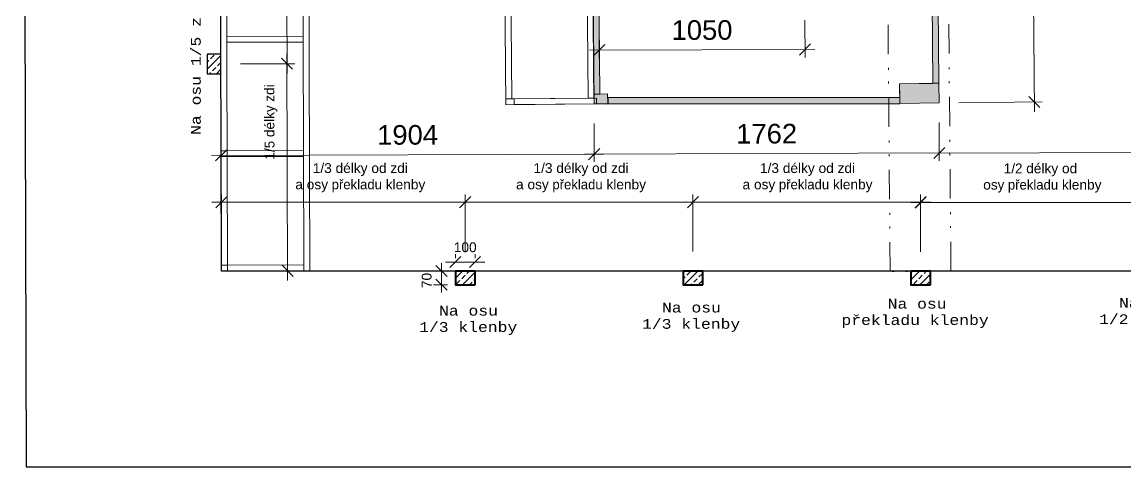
# Model space of a CAD drawing. Header units: millimetres. Extents: x -934 to 41066, y -946 to 28754.
# Drawn here: x 6608 to 12238, y 5814 to 8085 of the extents above; entities that cross this region are included whole.
import ezdxf

# ---------------------------------------------------------------- set-up
doc = ezdxf.new("R2010")
doc.units = ezdxf.units.MM
doc.set_wipeout_variables(frame=1)
for name, pattern in [('dvojčerchovaná 3', [370, 150, -70, 10, -60, 10, -70]), ('Wipeout_Contour', [1000, 0, -1000]), ('čárka 4', [240, 150, -90])]:
    doc.linetypes.add(name, pattern=pattern)
for name, color, linetype, lineweight in [('A_popis.exterdoprava_Pero_č.__15', 7, 'Continuous', 13), ('A_strechy.kce_Pero_č.__1', 7, 'Continuous', 5), ('A_stropy.kce_Pero_č.__1', 7, 'Continuous', 5), ('A_ZB kce.kce_Pero_č.__1', 7, 'Continuous', 5), ('A_zdi.kce_Pero_č.__1', 7, 'Continuous', 30), ('bar', 1, 'Continuous', 18), ('bouraní kce', 1, 'čárka 4', 40), ('C_zarizovaky_Pero_č.__1', 7, 'Continuous', 5), ('koty niky', 1, 'Continuous', 13), ('pohled', 135, 'Continuous', 18)]:
    doc.layers.add(name, color=color, linetype=linetype, lineweight=lineweight)
for name, color, linetype in [('A_strechy.kce', 7, 'Continuous'), ('A_stropy.kce', 7, 'Continuous'), ('A_ZB kce.kce', 7, 'Continuous'), ('A_zdi.kce', 7, 'Continuous'), ('C_zarizovaky', 7, 'Continuous')]:
    doc.layers.add(name, color=color, linetype=linetype)
doc.styles.add('GENERATED_STYLE_2', font='Courier New.ttf')
doc.styles.get("Standard").update_dxf_attribs({"font": 'Arial.ttf'})
doc.dimstyles.new('1-50', dxfattribs={"dimtxt": 100, "dimasz": 150, "dimexe": 50, "dimexo": 500, "dimgap": 50, "dimtad": 1, "dimdec": 0, "dimtxsty": 'Standard', "dimblk": 'ARCHTICK', "dimblk1": 'ARCHTICK', "dimblk2": 'ARCHTICK', "dimcen": 2.5, "dimdle": 50, "dimclrd": 256, "dimclre": 256, "dimadec": 0, "dimazin": 0, "dimtfac": 1, "dimtdec": 0, "dimtmove": 1, "dimatfit": 3, "dimldrblk": 'ARCHTICK', "dimfxl": 1, "dimlwd": -1, "dimlwe": -1, "dimarcsym": 0})
pattern_1 = [(45, (58385.35, 169551.085), (-35.355339, 35.355339), []), (45, (58420.704, 169551.085), (-35.355339, 35.355339), [25, -12.5])]

# ---------------------------------------------------------------- blocks, each defined once
blk = doc.blocks.new('Deska_30', base_point=(12385.8, -67468.8))
at = {"layer": 'A_stropy.kce_Pero_č.__1', "color": 7, "linetype": 'Continuous', "lineweight": 5, "flags": 128}
blk.add_lwpolyline([(12385.8, -67468.8), (10826.7, -67525.3), (10948.6, -71070.2), (12509.6, -71027.9), (12505.3, -70928), (12705.1, -70919.3), (12706, -70919.4), (12589.1, -67560.1), (12390.1, -67568.7)], close=True, dxfattribs=at)
blk = doc.blocks.new('Deska_102', base_point=(10948.9, -71070.2))
at = {"layer": 'C_zarizovaky_Pero_č.__1', "color": 7, "linetype": 'Continuous', "lineweight": 5, "flags": 128}
for points in [[(10948.9, -71070.2), (10826.5, -67525.3), (10376.7, -67540.8), (10499.1, -71085.8)], [(10407.7, -67569.2), (10528.1, -71054.7), (10917.8, -71041.3), (10797.5, -67555.8)]]:
    blk.add_lwpolyline(points, close=True, dxfattribs=at)
blk = doc.blocks.new('Deska_103', base_point=(10528.1, -71054.7))
at = {"layer": 'C_zarizovaky_Pero_č.__1', "color": 7, "linetype": 'Continuous', "lineweight": 5, "flags": 128}
blk.add_lwpolyline([(10528.1, -71054.7), (10529.1, -71084.7), (10918.9, -71071.3), (10917.8, -71041.3)], close=True, dxfattribs=at)
blk = doc.blocks.new('Deska_104', base_point=(10917.8, -71041.3))
at = {"layer": 'C_zarizovaky_Pero_č.__1', "color": 7, "linetype": 'Continuous', "lineweight": 5, "flags": 128}
blk.add_lwpolyline([(10917.8, -71041.3), (10918.9, -71071.3), (10948.9, -71070.2), (10947.8, -71040.3)], close=True, dxfattribs=at)
blk = doc.blocks.new('Zeď_46', base_point=(10938.7, -69904.2))
at = {"layer": 'A_zdi.kce', "linetype": 'Continuous', "lineweight": 0, "true_color": 0xffffff}
blk.add_hatch(color=7, dxfattribs=at).paths.add_polyline_path([(10908.7, -69905.2), (10947.1, -71020.3), (10977.1, -71019.2), (10938.7, -69904.2)])
at = {"layer": 'A_zdi.kce_Pero_č.__1', "color": 7, "linetype": 'Continuous', "lineweight": 5, "flags": 128}
for points in [[(10908.7, -69905.2), (10947.1, -71020.3)], [(10977.1, -71019.2), (10938.7, -69904.2)], [(10947.1, -71020.3), (10977.1, -71019.2)]]:
    blk.add_lwpolyline(points, dxfattribs=at)
blk = doc.blocks.new('Zeď_49', base_point=(12589.9, -67560.1))
at = {"layer": 'A_zdi.kce', "linetype": 'Continuous', "lineweight": 0, "true_color": 0xffffff}
blk.add_hatch(color=7, dxfattribs=at).paths.add_polyline_path([(12559.9, -67561.1), (12675.1, -70920.4), (12705.1, -70919.3), (12589.9, -67560.1)])
at = {"layer": 'A_zdi.kce_Pero_č.__1', "color": 7, "linetype": 'Continuous', "lineweight": 5, "flags": 128}
for points in [[(12559.9, -67561.1), (12675.1, -70920.4)], [(12705.1, -70919.3), (12589.9, -67560.1)], [(12675.1, -70920.4), (12705.1, -70919.3)]]:
    blk.add_lwpolyline(points, dxfattribs=at)
blk = doc.blocks.new('Sloup_2', base_point=(12607.4, -70973.6))
at = {"layer": 'A_ZB kce.kce', "linetype": 'Continuous', "lineweight": 0, "true_color": 0x000000}
for points in [[(12505.3, -70928), (12508.3, -70997.9), (12508.8, -70997.9), (12509.6, -71027.9), (12709.4, -71019.2), (12705.1, -70919.3)], [(12508.3, -70997.9), (12509.6, -71027.9), (12508.8, -70997.9)]]:
    blk.add_hatch(color=18, dxfattribs=at).paths.add_polyline_path(points)
at = {"layer": 'A_ZB kce.kce_Pero_č.__1', "color": 7, "linetype": 'Continuous', "lineweight": 5, "flags": 128}
for points in [[(12509.6, -71027.9), (12709.4, -71019.2), (12705.1, -70919.3), (12505.3, -70928)], [(12505.3, -70928), (12508.3, -70997.9)]]:
    blk.add_lwpolyline(points, dxfattribs=at)
blk = doc.blocks.new('Sloup_28', base_point=(10939.6, -71055.5))
at = {"color": 254, "linetype": 'Wipeout_Contour', "lineweight": 0, "ltscale": 287484.028716}
blk.add_wipeout([(10541.5, -71084.3), (10961.3, -71069.8), (10960.2, -71039.8), (10540.5, -71054.3)], dxfattribs=at).dxf.layer = 'A_ZB kce.kce'
at = {"layer": 'A_ZB kce.kce_Pero_č.__1', "color": 7, "linetype": 'Continuous', "lineweight": 5, "flags": 128}
blk.add_lwpolyline([(10960.2, -71039.8), (10961.3, -71069.8)], dxfattribs=at)
at = {"color": 254, "linetype": 'Wipeout_Contour', "lineweight": 0, "ltscale": 287377.584607}
blk.add_wipeout([(10499.1, -71085.8), (10541.5, -71084.3), (10540.5, -71054.3), (10498.1, -71055.8)], dxfattribs=at).dxf.layer = 'A_ZB kce.kce'
at = {"layer": 'A_ZB kce.kce_Pero_č.__1', "color": 7, "linetype": 'Continuous', "lineweight": 5, "flags": 128}
for points in [[(10540.5, -71054.3), (10960.2, -71039.8)], [(10498.1, -71055.8), (10540.5, -71054.3)], [(10499.1, -71085.8), (10498.1, -71055.8)], [(10541.5, -71084.3), (10499.1, -71085.8)], [(10540.5, -71054.3), (10541.5, -71084.3)], [(10541.5, -71084.3), (10961.3, -71069.8)]]:
    blk.add_lwpolyline(points, dxfattribs=at)
blk = doc.blocks.new('Trám_3', base_point=(12637.3, -71881.6))
at = {"layer": 'A_strechy.kce_Pero_č.__1', "color": 7, "linetype": 'dvojčerchovaná 3', "lineweight": 5}
for p, q in [((12606.4, -66571.2), (12296.6, -66582)), ((12482.4, -71887.1), (12296.6, -66582)), ((12792.2, -71876.2), (12606.4, -66571.2)), ((12792.2, -71876.2), (12482.4, -71887.1))]:
    blk.add_line(p, q, dxfattribs=at)
blk = doc.blocks.new('Sloup_38', base_point=(10982.7, -71044.1))
at = {"layer": 'A_ZB kce.kce', "linetype": 'Continuous', "lineweight": 0, "true_color": 0x000000}
blk.add_hatch(color=18, dxfattribs=at).paths.add_polyline_path([(10946.9, -71020.3), (10948.6, -71070.2), (11018.6, -71067.8), (11016.8, -71017.9), (10977.1, -71019.2)])
at = {"layer": 'A_ZB kce.kce_Pero_č.__1', "color": 7, "linetype": 'Continuous', "lineweight": 5, "flags": 128}
blk.add_lwpolyline([(10946.9, -71020.3), (10948.6, -71070.2), (11018.6, -71067.8), (11016.8, -71017.9), (10977.1, -71019.2)], close=True, dxfattribs=at)
blk = doc.blocks.new('_ARCHTICK')
at = {"ltscale": 20}
for p, q in [((-0.71, -0.71), (0.71, 0.71)), ((0, 0), (0, 0))]:
    blk.add_line(p, q, dxfattribs=at)
blk = doc.blocks.new('*D296')
at = {"layer": 'Defpoints', "color": 0, "transparency": 16777216}
for p in [(9527.8, 7667.2), (11289.3, 7672.9), (11290.1, 7416.6)]:
    blk.add_point(p, dxfattribs=at)
at = {"layer": 'pohled', "transparency": 16777216}
for p, q in [((9528.1, 7567.2), (9528.8, 7370.9)), ((11289.6, 7572.9), (11290.3, 7376.6)), ((9478.6, 7410.8), (11340.1, 7416.8))]:
    blk.add_line(p, q, dxfattribs=at)
at = {"layer": 'pohled', "transparency": 16777216, "xscale": 40, "yscale": 40, "zscale": 40}
for p, rotation in [((9528.6, 7410.9), 180.1843166812369), ((11290.1, 7416.6), 0.184316681236958)]:
    blk.add_blockref('_ARCHTICK', p, dxfattribs=dict(at, rotation=rotation))
at = {"layer": 'pohled', "color": 0, "transparency": 16777216, "insert": (10409.1, 7514.5), "char_height": 100, "attachment_point": 5, "rotation": 0.1843}
blk.add_mtext('1762', dxfattribs=at)
blk = doc.blocks.new('*D299')
at = {"layer": 'Defpoints', "color": 0, "transparency": 16777216}
for p in [(9527.8, 7667.2), (7624.7, 7404.8), (7626.6, 6814.1)]:
    blk.add_point(p, dxfattribs=at)
at = {"layer": 'pohled', "transparency": 16777216}
for p, q in [((9528.1, 7567.2), (9528.8, 7370.9)), ((7626.2, 6914.1), (7624.5, 7444.8)), ((9578.6, 7411.1), (7574.7, 7404.7))]:
    blk.add_line(p, q, dxfattribs=at)
at = {"layer": 'pohled', "transparency": 16777216, "xscale": 40, "yscale": 40, "zscale": 40}
for p, rotation in [((7624.7, 7404.8), 180.1843166812369), ((9528.6, 7410.9), 0.1843166812369201)]:
    blk.add_blockref('_ARCHTICK', p, dxfattribs=dict(at, rotation=rotation))
at = {"layer": 'pohled', "color": 0, "transparency": 16777216, "insert": (8576.3, 7508.6), "char_height": 100, "attachment_point": 5, "rotation": 0.1843}
blk.add_mtext('1904', dxfattribs=at)
blk = doc.blocks.new('*D301')
at = {"layer": 'Defpoints', "color": 0, "transparency": 16777216}
for p in [(11289.3, 7672.9), (20199.6, 7445.3), (20199.6, 7445.3)]:
    blk.add_point(p, dxfattribs=at)
at = {"layer": 'pohled', "transparency": 16777216}
for p, q in [((11289.6, 7572.9), (11290.3, 7376.6)), ((20199.3, 7545.3), (20199.5, 7485.3)), ((11240.1, 7416.4), (20249.6, 7445.4))]:
    blk.add_line(p, q, dxfattribs=at)
at = {"layer": 'pohled', "transparency": 16777216, "xscale": 40, "yscale": 40, "zscale": 40}
for p, rotation in [((11290.1, 7416.6), 180.1843166812369), ((20199.6, 7445.3), 0.184316681236958)]:
    blk.add_blockref('_ARCHTICK', p, dxfattribs=dict(at, rotation=rotation))
at = {"layer": 'pohled', "color": 0, "transparency": 16777216, "insert": (15744.5, 7531.6), "char_height": 100, "attachment_point": 5, "rotation": 0.1843}
blk.add_mtext('8909', dxfattribs=at)
blk = doc.blocks.new('*D340')
at = {"layer": 'Defpoints', "color": 0, "transparency": 16777216}
for p in [(9553.5, 8197.7), (10604, 8195.3), (10604.8, 7944.8)]:
    blk.add_point(p, dxfattribs=at)
at = {"layer": 'pohled', "transparency": 16777216}
for p, q in [((9553.8, 8097.7), (9554.4, 7901.4)), ((10604.3, 8095.3), (10605, 7904.8)), ((9504.3, 7941.3), (10654.8, 7945))]:
    blk.add_line(p, q, dxfattribs=at)
at = {"layer": 'pohled', "transparency": 16777216, "xscale": 40, "yscale": 40, "zscale": 40}
for p, rotation in [((9554.3, 7941.4), 180.1843166812369), ((10604.8, 7944.8), 0.184316681236958)]:
    blk.add_blockref('_ARCHTICK', p, dxfattribs=dict(at, rotation=rotation))
at = {"layer": 'pohled', "color": 0, "transparency": 16777216, "insert": (10079.2, 8043.8), "char_height": 100, "attachment_point": 5, "rotation": 0.1843}
blk.add_mtext('1050', dxfattribs=at)
blk = doc.blocks.new('*D312')
at = {"layer": 'Defpoints', "color": 0, "transparency": 16777216}
for p in [(11254.3, 11233.9), (11289.3, 7672.9), (11775.4, 7677)]:
    blk.add_point(p, dxfattribs=at)
at = {"layer": 'pohled', "transparency": 16777216}
for p, q in [((11745, 11288.1), (11775.9, 7627)), ((11354.3, 11234.8), (11785.4, 11238.4)), ((11389.3, 7673.7), (11815.4, 7677.3))]:
    blk.add_line(p, q, dxfattribs=at)
at = {"layer": 'pohled', "transparency": 16777216, "xscale": 40, "yscale": 40, "zscale": 40}
for p, rotation in [((11745.4, 11238.1), 90.48279678778444), ((11775.4, 7677), 270.4827967877844)]:
    blk.add_blockref('_ARCHTICK', p, dxfattribs=dict(at, rotation=rotation))
at = {"layer": 'pohled', "color": 0, "transparency": 16777216, "insert": (11659.8, 9456.7), "char_height": 100, "attachment_point": 5, "rotation": 90.4828}
blk.add_mtext('3561', dxfattribs=at)
blk = doc.blocks.new('*D315')
at = {"layer": 'Defpoints', "color": 0, "transparency": 16777216}
for p in [(12003.1, 12117.2), (12003.1, 6814.1), (12489.3, 6818.2)]:
    blk.add_point(p, dxfattribs=at)
at = {"layer": 'pohled', "transparency": 16777216}
for p, q in [((12444.2, 12170.9), (12489.7, 6768.2)), ((12103.1, 12118), (12484.6, 12121.2)), ((12103.1, 6814.9), (12529.3, 6818.5))]:
    blk.add_line(p, q, dxfattribs=at)
at = {"layer": 'pohled', "transparency": 16777216, "xscale": 40, "yscale": 40, "zscale": 40}
for p, rotation in [((12444.6, 12120.9), 90.48279678778444), ((12489.3, 6818.2), 270.4827967877844)]:
    blk.add_blockref('_ARCHTICK', p, dxfattribs=dict(at, rotation=rotation))
at = {"layer": 'pohled', "color": 0, "transparency": 16777216, "insert": (12373.6, 9293), "char_height": 100, "attachment_point": 5, "rotation": 90.4828}
blk.add_mtext('5303', dxfattribs=at)
blk = doc.blocks.new('Deska_46', base_point=(9519.9, -71959.5))
at = {"layer": 'C_zarizovaky_Pero_č.__1', "color": 7, "linetype": 'Continuous', "lineweight": 5, "flags": 128}
for points in [[(9519.9, -71959.5), (9367.5, -66676.1), (8917.7, -66689.1), (9070.1, -71972.5)], [(8948.5, -66718.2), (9099.2, -71941.6), (9489, -71930.4), (9338.4, -66706.9)]]:
    blk.add_lwpolyline(points, close=True, dxfattribs=at)
blk = doc.blocks.new('Deska_47', base_point=(9489.9, -71960.3))
at = {"layer": 'C_zarizovaky_Pero_č.__1', "color": 7, "linetype": 'Continuous', "lineweight": 5, "flags": 128}
blk.add_lwpolyline([(9489.9, -71960.3), (9489, -71930.4), (9099.2, -71941.6), (9100.1, -71971.6)], close=True, dxfattribs=at)
blk = doc.blocks.new('Deska_48', base_point=(9100.1, -71971.6))
at = {"layer": 'C_zarizovaky_Pero_č.__1', "color": 7, "linetype": 'Continuous', "lineweight": 5, "flags": 128}
blk.add_lwpolyline([(9100.1, -71971.6), (9099.2, -71941.6), (9069.2, -71942.5), (9070.1, -71972.5)], close=True, dxfattribs=at)
blk = doc.blocks.new('Deska_49', base_point=(9473.1, -71376.6))
at = {"layer": 'C_zarizovaky_Pero_č.__1', "color": 7, "linetype": 'Continuous', "lineweight": 5, "flags": 128}
blk.add_lwpolyline([(9473.1, -71376.6), (9472.2, -71346.6), (9082.4, -71357.9), (9083.2, -71387.9)], close=True, dxfattribs=at)
blk = doc.blocks.new('Deska_50', base_point=(9083.2, -71387.9))
at = {"layer": 'C_zarizovaky_Pero_č.__1', "color": 7, "linetype": 'Continuous', "lineweight": 5, "flags": 128}
blk.add_lwpolyline([(9083.2, -71387.9), (9082.4, -71357.9), (9052.4, -71358.8), (9053.2, -71388.7)], close=True, dxfattribs=at)
blk = doc.blocks.new('Deska_51', base_point=(9456.2, -70792.9))
at = {"layer": 'C_zarizovaky_Pero_č.__1', "color": 7, "linetype": 'Continuous', "lineweight": 5, "flags": 128}
blk.add_lwpolyline([(9456.2, -70792.9), (9455.4, -70762.9), (9065.5, -70774.2), (9066.4, -70804.2)], close=True, dxfattribs=at)
blk = doc.blocks.new('*D226')
at = {"layer": 'Defpoints', "color": 0, "transparency": 16777216}
for p in [(7623.4, 7871.6), (7960.7, 7872.6), (7626.6, 6814.1)]:
    blk.add_point(p, dxfattribs=at)
at = {"layer": 'koty niky', "transparency": 16777216}
for p, q in [((7964, 6765.1), (7960.6, 7922.6)), ((7723.4, 7871.9), (8000.7, 7872.7)), ((7726.6, 6814.4), (8003.9, 6815.2))]:
    blk.add_line(p, q, dxfattribs=at)
at = {"layer": 'koty niky', "transparency": 16777216, "xscale": 40, "yscale": 40, "zscale": 40}
for p, rotation in [((7960.7, 7872.6), 90.17141048758411), ((7963.9, 6815.1), 270.1714104875841)]:
    blk.add_blockref('_ARCHTICK', p, dxfattribs=dict(at, rotation=rotation))
at = {"layer": 'koty niky', "color": 0, "transparency": 16777216, "insert": (7879, 7575.1), "char_height": 50, "attachment_point": 5, "rotation": 90.1714}
blk.add_mtext('1/{\\Ftxt|c238;5} délk{\\Ftxt|c238;y }zdi ', dxfattribs=at)
blk = doc.blocks.new('*D227')
at = {"layer": 'Defpoints', "color": 0, "transparency": 16777216}
for p in [(7620.2, 8929.2), (7957.5, 8930.2), (7623.4, 7871.6)]:
    blk.add_point(p, dxfattribs=at)
at = {"layer": 'koty niky', "transparency": 16777216}
for p, q in [((7960.9, 7822.6), (7957.4, 8980.2)), ((7720.2, 8929.5), (7997.5, 8930.3)), ((7723.4, 7871.9), (8000.7, 7872.7))]:
    blk.add_line(p, q, dxfattribs=at)
at = {"layer": 'koty niky', "transparency": 16777216, "xscale": 40, "yscale": 40, "zscale": 40}
for p, rotation in [((7957.5, 8930.2), 90.17141048758411), ((7960.7, 7872.6), 270.1714104875841)]:
    blk.add_blockref('_ARCHTICK', p, dxfattribs=dict(at, rotation=rotation))
at = {"layer": 'koty niky', "color": 0, "transparency": 16777216, "insert": (7875.8, 8401.2), "char_height": 50, "attachment_point": 5, "rotation": 90.1714}
blk.add_mtext('1/{\\Ftxt|c238;5} délk{\\Ftxt|c238;y }zdi ', dxfattribs=at)
blk = doc.blocks.new('*D231')
at = {"layer": 'Defpoints', "color": 0, "transparency": 16777216}
for p in [(10032.7, 7165.5), (10032.7, 6814.1), (11195, 6814.1)]:
    blk.add_point(p, dxfattribs=at)
at = {"layer": 'koty niky', "transparency": 16777216}
for p, q in [((11245, 7165.5), (9982.7, 7165.5)), ((10032.7, 6914.1), (10032.7, 7205.5)), ((11195, 6914.1), (11195, 7205.5))]:
    blk.add_line(p, q, dxfattribs=at)
at = {"layer": 'koty niky', "transparency": 16777216, "xscale": 40, "yscale": 40, "zscale": 40, "rotation": 180}
blk.add_blockref('_ARCHTICK', (10032.7, 7165.5), dxfattribs=at)
at = {"layer": 'koty niky', "transparency": 16777216, "xscale": 40, "yscale": 40, "zscale": 40}
blk.add_blockref('_ARCHTICK', (11195, 7165.5), dxfattribs=at)
at = {"layer": 'koty niky', "color": 0, "transparency": 16777216, "insert": (10617.7, 7290.5), "char_height": 50, "attachment_point": 5}
blk.add_mtext('1/3 délky od zdi {\\Ftxt|c238;\\P}a osy{\\Ftxt|c238; překladu} klenby', dxfattribs=at)
blk = doc.blocks.new('*D232')
at = {"layer": 'Defpoints', "color": 0, "transparency": 16777216}
for p in [(8870.5, 7165.5), (8870.5, 6814.1), (10032.7, 6814.1)]:
    blk.add_point(p, dxfattribs=at)
at = {"layer": 'koty niky', "transparency": 16777216}
for p, q in [((10082.7, 7165.5), (8820.5, 7165.5)), ((8870.5, 6914.1), (8870.5, 7205.5)), ((10032.7, 6914.1), (10032.7, 7205.5))]:
    blk.add_line(p, q, dxfattribs=at)
at = {"layer": 'koty niky', "transparency": 16777216, "xscale": 40, "yscale": 40, "zscale": 40, "rotation": 180}
blk.add_blockref('_ARCHTICK', (8870.5, 7165.5), dxfattribs=at)
at = {"layer": 'koty niky', "transparency": 16777216, "xscale": 40, "yscale": 40, "zscale": 40}
blk.add_blockref('_ARCHTICK', (10032.7, 7165.5), dxfattribs=at)
at = {"layer": 'koty niky', "color": 0, "transparency": 16777216, "insert": (9461.6, 7290.5), "char_height": 50, "attachment_point": 5}
blk.add_mtext('1/3 délky od zdi {\\Ftxt|c238;\\P}a osy{\\Ftxt|c238; překladu} klenby', dxfattribs=at)
blk = doc.blocks.new('*D233')
at = {"layer": 'Defpoints', "color": 0, "transparency": 16777216}
for p in [(7626.6, 7165.5), (7626.6, 6814.1), (8870.5, 6814.1)]:
    blk.add_point(p, dxfattribs=at)
at = {"layer": 'koty niky', "transparency": 16777216}
for p, q in [((8920.5, 7165.5), (7576.6, 7165.5)), ((7626.6, 6914.1), (7626.6, 7205.5)), ((8870.5, 6914.1), (8870.5, 7205.5))]:
    blk.add_line(p, q, dxfattribs=at)
at = {"layer": 'koty niky', "transparency": 16777216, "xscale": 40, "yscale": 40, "zscale": 40, "rotation": 180}
blk.add_blockref('_ARCHTICK', (7626.6, 7165.5), dxfattribs=at)
at = {"layer": 'koty niky', "transparency": 16777216, "xscale": 40, "yscale": 40, "zscale": 40}
blk.add_blockref('_ARCHTICK', (8870.5, 7165.5), dxfattribs=at)
at = {"layer": 'koty niky', "color": 0, "transparency": 16777216, "insert": (8335, 7290.5), "char_height": 50, "attachment_point": 5}
blk.add_mtext('1/3 délky od zdi {\\Ftxt|c238;\\P}a osy{\\Ftxt|c238; překladu} klenby', dxfattribs=at)
blk = doc.blocks.new('*D234')
at = {"layer": 'Defpoints', "color": 0, "transparency": 16777216}
for p in [(11195, 7164.1), (11195, 6812.6), (12357.2, 6814.1)]:
    blk.add_point(p, dxfattribs=at)
at = {"layer": 'koty niky', "transparency": 16777216}
for p, q in [((12407.2, 7164.1), (11145, 7164.1)), ((11195, 6912.6), (11195, 7204.1)), ((12357.2, 6914.1), (12357.2, 7204.1))]:
    blk.add_line(p, q, dxfattribs=at)
at = {"layer": 'koty niky', "transparency": 16777216, "xscale": 40, "yscale": 40, "zscale": 40, "rotation": 180}
blk.add_blockref('_ARCHTICK', (11195, 7164.1), dxfattribs=at)
at = {"layer": 'koty niky', "transparency": 16777216, "xscale": 40, "yscale": 40, "zscale": 40}
blk.add_blockref('_ARCHTICK', (12357.2, 7164.1), dxfattribs=at)
at = {"layer": 'koty niky', "color": 0, "transparency": 16777216, "insert": (11806.6, 7289.1), "char_height": 50, "attachment_point": 5}
blk.add_mtext('1/{\\Ftxt|c238;2} délky od {\\Ftxt|c238;\\P} os{\\Ftxt|c238;y překladu} klenby', dxfattribs=at)
blk = doc.blocks.new('*D348')
at = {"layer": 'Defpoints', "color": 0, "transparency": 16777216}
for p in [(8880.4, 6814.1), (8749.2, 6744.1), (8880.4, 6744.1)]:
    blk.add_point(p, dxfattribs=at)
at = {"layer": 'koty niky', "transparency": 16777216}
for p, q in [((8780.4, 6814.1), (8709.2, 6814.1)), ((8749.2, 6814.1), (8749.2, 6854.1)), ((8749.2, 6814.1), (8749.2, 6744.1)), ((8780.4, 6744.1), (8709.2, 6744.1)), ((8749.2, 6744.1), (8749.2, 6704.1))]:
    blk.add_line(p, q, dxfattribs=at)
at = {"layer": 'koty niky', "transparency": 16777216, "xscale": 40, "yscale": 40, "zscale": 40}
for p, rotation in [((8749.2, 6814.1), 270), ((8749.2, 6744.1), 90)]:
    blk.add_blockref('_ARCHTICK', p, dxfattribs=dict(at, rotation=rotation))
at = {"layer": 'koty niky', "color": 0, "transparency": 16777216, "insert": (8673.8, 6765.9), "char_height": 50, "attachment_point": 5, "rotation": 90}
blk.add_mtext('70', dxfattribs=at)
blk = doc.blocks.new('*D349')
at = {"layer": 'Defpoints', "color": 0, "transparency": 16777216}
for p in [(8820.5, 6859.9), (8820.5, 6779.1), (8920.5, 6779.1)]:
    blk.add_point(p, dxfattribs=at)
at = {"layer": 'koty niky', "transparency": 16777216}
for p, q in [((8820.5, 6879.1), (8820.5, 6899.9)), ((8920.5, 6879.1), (8920.5, 6899.9)), ((8970.5, 6859.9), (8770.5, 6859.9))]:
    blk.add_line(p, q, dxfattribs=at)
at = {"layer": 'koty niky', "transparency": 16777216, "xscale": 40, "yscale": 40, "zscale": 40, "rotation": 180}
blk.add_blockref('_ARCHTICK', (8820.5, 6859.9), dxfattribs=at)
at = {"layer": 'koty niky', "transparency": 16777216, "xscale": 40, "yscale": 40, "zscale": 40}
blk.add_blockref('_ARCHTICK', (8920.5, 6859.9), dxfattribs=at)
at = {"layer": 'koty niky', "color": 0, "transparency": 16777216, "insert": (8870.5, 6935.3), "char_height": 50, "attachment_point": 5}
blk.add_mtext('100', dxfattribs=at)

msp = doc.modelspace()

# ---------------------------------------------------------------- hatches: boundary and pattern name
at = {"layer": 'A_zdi.kce', "linetype": 'Continuous', "lineweight": 0, "true_color": 0xffffff}
msp.add_hatch(color=7, dxfattribs=at).paths.add_polyline_path([(9597.8, 7668), (11089.4, 7669.4), (11089.3, 7699.4), (9597.8, 7698)])
at = {"layer": 'bar', "ltscale": 0.5}
h = msp.add_hatch(dxfattribs=at)
h.set_pattern_fill('ANSI33', color=1, scale=200)
h.set_pattern_definition(pattern_1)
h.paths.add_polyline_path([(7623.3, 7921.6), (7553.3, 7921.4), (7553.6, 7821.4), (7623.6, 7821.6)])
h = msp.add_hatch(dxfattribs=at)
h.set_pattern_fill('ANSI33', color=1, scale=200)
h.set_pattern_definition(pattern_1)
h.paths.add_polyline_path([(8920.5, 6814.1), (8820.5, 6814.1), (8820.5, 6744.1), (8920.5, 6744.1)])
h = msp.add_hatch(dxfattribs=at)
h.set_pattern_fill('ANSI33', color=1, scale=200)
h.set_pattern_definition(pattern_1)
h.paths.add_polyline_path([(10082.7, 6814.1), (9982.7, 6814.1), (9982.7, 6744.1), (10082.7, 6744.1)])
h = msp.add_hatch(dxfattribs=at)
h.set_pattern_fill('ANSI33', color=1, scale=200)
h.set_pattern_definition(pattern_1)
h.paths.add_polyline_path([(11245, 6813.1), (11145, 6812.2), (11145, 6744.1), (11245, 6744.1)])

# ---------------------------------------------------------------- linework, layer by layer
at = {"layer": 'A_zdi.kce_Pero_č.__1', "color": 7, "linetype": 'Continuous', "lineweight": 30, "flags": 128}
for points in [[(6608.5, 12860.5), (6629.6, 5814.1)], [(7626.6, 6814.1), (7610.8, 12099.6)], [(11089.3, 7699.4), (9597.8, 7698)], [(9597.8, 7698), (9597.8, 7668)], [(9597.8, 7668), (11089.4, 7669.4)], [(18786.9, 6814.1), (7626.6, 6814.1)], [(18786.9, 6814.1), (7626.6, 6814.1)], [(6629.6, 5814.1), (29874.6, 5814.1)]]:
    msp.add_lwpolyline(points, dxfattribs=at)
at = {"layer": 'bouraní kce', "linetype": 'Continuous', "lineweight": 30, "ltscale": 0.5, "flags": 128}
msp.add_lwpolyline([(7623.6, 7821.6), (7623.3, 7921.6), (7553.3, 7921.4), (7553.6, 7821.4)], close=True, dxfattribs=at)
at = {"layer": 'bouraní kce', "linetype": 'Continuous'}
for points in [[(8920.5, 6744.1), (8920.5, 6814.1), (8820.5, 6814.1), (8820.5, 6744.1)], [(10082.7, 6744.1), (10082.7, 6814.1), (9982.7, 6814.1), (9982.7, 6744.1)], [(11245, 6744.1), (11245, 6814.1), (11145, 6814.1), (11145, 6744.1)]]:
    msp.add_lwpolyline(points, close=True, dxfattribs=at)
at = {"layer": 'C_zarizovaky_Pero_č.__1', "color": 7, "linetype": 'Continuous', "lineweight": 5, "flags": 128}
msp.add_lwpolyline([(10608.2, 7699), (11088.8, 7699.4), (11087.6, 7769.4), (11257.6, 7772.3), (11229.3, 11133.5), (11059.3, 11130.5), (11057.9, 11200.3), (10578.7, 11195.5), (10604, 8195.3)], dxfattribs=at)

# ---------------------------------------------------------------- block references
at = {"layer": 'A_strechy.kce', "color": 7, "lineweight": 5, "rotation": 358.518874422707}
msp.add_blockref('Trám_3', (11195, 6812.6), dxfattribs=at)
at = {"layer": 'A_stropy.kce', "color": 7, "linetype": 'Continuous', "lineweight": 5, "rotation": 358.518874422707}
msp.add_blockref('Deska_30', (11057.6, 11230.5), dxfattribs=at)
at = {"layer": 'A_ZB kce.kce', "color": 7, "lineweight": 5, "rotation": 358.518874422707}
msp.add_blockref('Sloup_2', (11188.5, 7721.1), dxfattribs=at)
at = {"layer": 'A_zdi.kce', "color": 7, "lineweight": 5, "rotation": 358.518874422707}
for name, p in [('Zeď_49', (11259.3, 11134)), ('Zeď_46', (9548, 8833.3))]:
    msp.add_blockref(name, p, dxfattribs=at)
at = {"layer": 'C_zarizovaky', "color": 7, "linetype": 'Continuous', "lineweight": 5, "rotation": 358.518874422707}
for name, p in [('Deska_46', (8076.6, 6815.4)), ('Deska_102', (9528, 7667.4)), ('Deska_51', (8043.1, 7983.2)), ('Deska_103', (9107.8, 7693.8)), ('Deska_104', (9497.8, 7697.2)), ('Deska_49', (8044.8, 7399.3)), ('Deska_50', (7654.8, 7398.1)), ('Deska_48', (7656.6, 6814.2)), ('Deska_47', (8046.6, 6815.3))]:
    msp.add_blockref(name, p, dxfattribs=at)

# ---------------------------------------------------------------- texts
at = {"layer": 'A_popis.exterdoprava_Pero_č.__15', "color": 1, "linetype": 'Continuous', "lineweight": 13, "insert": (7521.5, 7509.3), "char_height": 50, "attachment_point": 7, "rotation": 90, "style": 'GENERATED_STYLE_2'}
msp.add_mtext('\\A1;{\\fCourier New|b0|i0|c238|p53;Na osu 1/5 zdi}', dxfattribs=at)
at = {"layer": 'A_popis.exterdoprava_Pero_č.__15', "color": 1, "linetype": 'Continuous', "lineweight": 13, "char_height": 50, "attachment_point": 7, "style": 'GENERATED_STYLE_2'}
for s, insert in [('\\A1;\\pi-153.4188;{\\fCourier New|b0|i0|c238|p53;Na osu \\P\\pi-255.12821;1/3 klenby}', (10028.3, 6503.6)), ('\\A1;\\pi-153.4188;{\\fCourier New|b0|i0|c238|p53;Na osu \\P\\pi-389.31624;překladu klenby}', (11180.1, 6523.2)), ('\\A1;\\pi-153.4188;{\\fCourier New|b0|i0|c238|p53;Na osu \\P\\pi-255.12821;1/2 klenby}', (12361, 6527.4)), ('\\A1;\\pi-153.4188;{\\fCourier New|b0|i0|c238|p53;Na osu \\P\\pi-255.12821;1/3 klenby}', (8890.3, 6487.7))]:
    msp.add_mtext(s, dxfattribs=dict(at, insert=insert))

# ---------------------------------------------------------------- dimensions: what is measured, and where the dimension line sits
at = {"layer": 'koty niky'}
for base, p1, p2, picture, middle in [((7957.5, 8930.2), (7623.4, 7871.6), (7620.2, 8929.2), '*D227', (7959.1, 8401.4)), ((7960.7, 7872.6), (7626.6, 6814.1), (7623.4, 7871.6), '*D226', (7962.3, 7575.4))]:
    dim = msp.add_linear_dim(base=base, p1=p1, p2=p2, angle=270.1714, text='1/{\\Ftxt|c238;5} délk{\\Ftxt|c238;y }zdi ', dimstyle='1-50', override={"dimtxt": 50, "dimasz": 40, "dimexe": 40, "dimexo": 100, "dimtad": 4}, dxfattribs=at)
    dim.commit()
    dim.dimension.update_dxf_attribs({"geometry": picture, "text_midpoint": middle, "dimtype": 160})
for base, p1, p2, text, picture, middle in [((7626.6, 7165.5), (8870.5, 6814.1), (7626.6, 6814.1), '1/3 délky od zdi {\\Ftxt|c238;\\P}a osy{\\Ftxt|c238; překladu} klenby', '*D233', (8335, 7165.5)), ((8870.5, 7165.5), (10032.7, 6814.1), (8870.5, 6814.1), '1/3 délky od zdi {\\Ftxt|c238;\\P}a osy{\\Ftxt|c238; překladu} klenby', '*D232', (9461.6, 7165.5)), ((10032.7, 7165.5), (11195, 6814.1), (10032.7, 6814.1), '1/3 délky od zdi {\\Ftxt|c238;\\P}a osy{\\Ftxt|c238; překladu} klenby', '*D231', (10617.7, 7165.5)), ((11195, 7164.1), (12357.2, 6814.1), (11195, 6812.6), '1/{\\Ftxt|c238;2} délky od {\\Ftxt|c238;\\P} os{\\Ftxt|c238;y překladu} klenby', '*D234', (11806.6, 7164.1))]:
    dim = msp.add_linear_dim(base=base, p1=p1, p2=p2, text=text, dimstyle='1-50', override={"dimtxt": 50, "dimasz": 40, "dimexe": 40, "dimexo": 100}, dxfattribs=at)
    dim.commit()
    dim.dimension.update_dxf_attribs({"geometry": picture, "text_midpoint": middle, "dimtype": 160})
dim = msp.add_linear_dim(base=(8820.5, 6859.9), p1=(8920.5, 6779.1), p2=(8820.5, 6779.1), dimstyle='1-50', override={"dimtxt": 50, "dimasz": 40, "dimexe": 40, "dimexo": 100}, dxfattribs=at)
dim.commit()
dim.dimension.update_dxf_attribs({"geometry": '*D349', "text_midpoint": (8870.5, 6859.9), "dimtype": 160})
dim = msp.add_linear_dim(base=(8749.2, 6744.1), p1=(8880.4, 6814.1), p2=(8880.4, 6744.1), angle=90, dimstyle='1-50', override={"dimtxt": 50, "dimasz": 40, "dimexe": 40, "dimexo": 100}, dxfattribs=at)
dim.commit()
dim.dimension.update_dxf_attribs({"geometry": '*D348', "text_midpoint": (8749.2, 6765.9), "dimtype": 160})
at = {"layer": 'pohled'}
for base, p1, p2, picture, middle in [((12489.3, 6818.2), (12003.1, 12117.2), (12003.1, 6814.1), '*D315', (12474.3, 9293.9)), ((11775.4, 7677), (11254.3, 11233.9), (11289.3, 7672.9), '*D312', (11760.4, 9457.5))]:
    dim = msp.add_linear_dim(base=base, p1=p1, p2=p2, angle=90.4828, dimstyle='1-50', override={"dimtxt": 100, "dimasz": 40, "dimexe": 40, "dimexo": 100, "dimtad": 4}, dxfattribs=at)
    dim.commit()
    dim.dimension.update_dxf_attribs({"geometry": picture, "text_midpoint": middle, "dimtype": 160})
dim = msp.add_linear_dim(base=(10604.8, 7944.8), p1=(9553.5, 8197.7), p2=(10604, 8195.3), angle=180.1843, text='1050', dimstyle='1-50', override={"dimtxt": 100, "dimasz": 40, "dimexe": 40, "dimexo": 100}, dxfattribs=at)
dim.commit()
dim.dimension.update_dxf_attribs({"geometry": '*D340', "text_midpoint": (10079.2, 8043.8)})
dim = msp.add_linear_dim(base=(20199.5824, 7445.2653), p1=(11289.3212, 7672.8842), p2=(20199.5824, 7445.2653), angle=180.1843, dimstyle='1-50', override={"dimtxt": 100, "dimasz": 40, "dimexe": 40, "dimexo": 100}, dxfattribs=at)
dim.commit()
dim.dimension.update_dxf_attribs({"geometry": '*D301', "text_midpoint": (15744.5402, 7531.6163)})

# ---------------------------------------------------------------- next in the draw order: block references
at = {"layer": 'A_ZB kce.kce', "color": 7, "lineweight": 5, "rotation": 358.518874422707}
msp.add_blockref('Sloup_28', (9519.1, 7682.3), dxfattribs=at)

# ---------------------------------------------------------------- next in the draw order: block references
msp.add_blockref('Sloup_38', (9562.6, 7692.7), dxfattribs=at)

# ---------------------------------------------------------------- next in the draw order: dimensions: what is measured, and where the dimension line sits
at = {"layer": 'pohled'}
for base, p2, picture, middle in [((7624.7, 7404.8), (7626.6, 6814.1), '*D299', (8576.3, 7508.6)), ((11290.1, 7416.6), (11289.3, 7672.9), '*D296', (10409.1, 7514.5))]:
    dim = msp.add_linear_dim(base=base, p1=(9527.8, 7667.2), p2=p2, angle=180.1843, dimstyle='1-50', override={"dimtxt": 100, "dimasz": 40, "dimexe": 40, "dimexo": 100}, dxfattribs=at)
    dim.commit()
    dim.dimension.update_dxf_attribs({"geometry": picture, "text_midpoint": middle})

doc.saveas('drawing.dxf')
